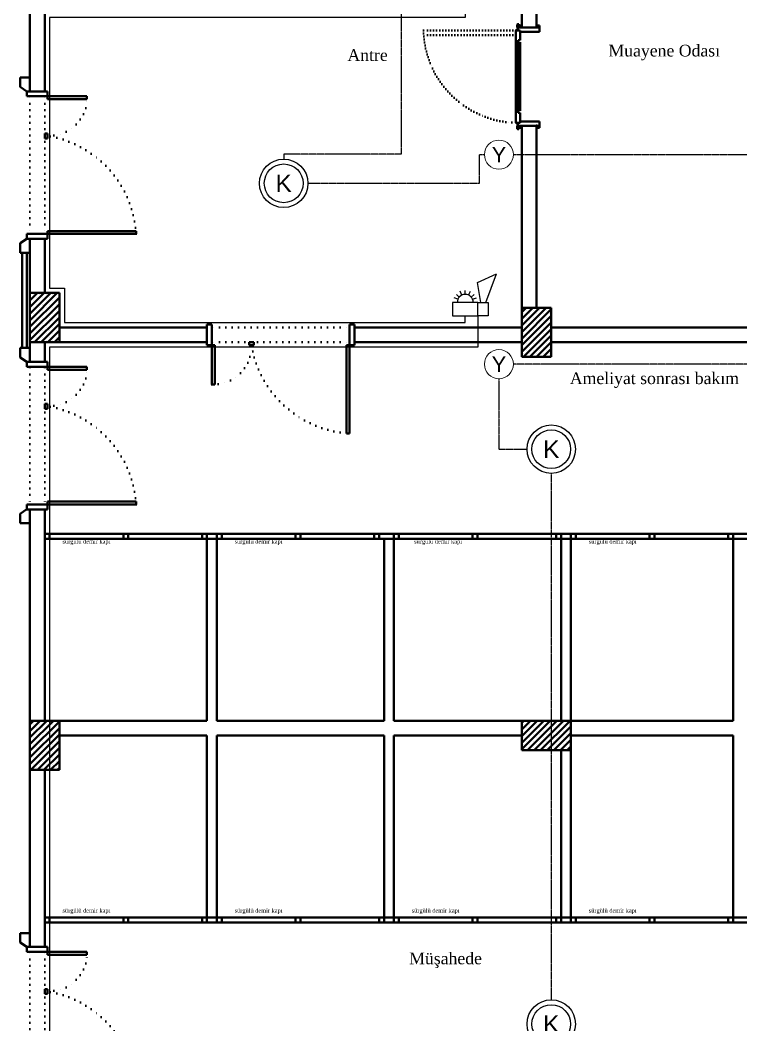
# Model space of a CAD drawing. Header units: millimetres. Extents: x 2046 to 14753, y 2361 to 29276.
# Drawn here: x 3230 to 3963, y 15092 to 16113 of the extents above; entities that cross this region are included whole.
import ezdxf
from ezdxf.enums import TextEntityAlignment as Align

# ---------------------------------------------------------------- set-up
doc = ezdxf.new("R2010")
doc.units = ezdxf.units.MM
for name, pattern in [('ACAD_ISO07W100', [3, 0, -3]), ('CENTER', [1.625, 1.25, -0.125, 0.125, -0.125]), ('DOT', [6.35, 0, -6.35])]:
    doc.linetypes.add(name, pattern=pattern)
for name, color, linetype in [('2A-YANGIN ALARM HATTI', 5, 'Continuous'), ('2A-YANGIN ALGILAMA HATTI', 1, 'CENTER'), ('BLK-YANGIN', 3, 'Continuous'), ('BLK-YANGIN YAZI', 9, 'Continuous')]:
    doc.layers.add(name, color=color, linetype=linetype)
doc.layers.add('A.O. DUVAR', color=7, linetype='Continuous', lineweight=50)
doc.styles.add('2A ELEKTRİK', font='swissl.ttf', dxfattribs={"height": 10})
doc.styles.add('A.O. MALZEME', font='times.ttf', dxfattribs={"height": 10})

# ---------------------------------------------------------------- blocks, each defined once
blk = doc.blocks.new('KD')
at = {"layer": 'BLK-YANGIN'}
for radius in [25, 20]:
    blk.add_circle((0, 0), radius, dxfattribs=at)
at = {"layer": 'BLK-YANGIN YAZI', "style": '2A ELEKTRİK'}
blk.add_text('K', height=18, dxfattribs=at).set_placement((0, 0), align=Align.MIDDLE_CENTER)
blk = doc.blocks.new('YB')
at = {"layer": 'BLK-YANGIN', "lineweight": 0}
blk.add_circle((-0.1, 0.1), 15, dxfattribs=at)
at = {"layer": 'BLK-YANGIN YAZI', "lineweight": 0, "style": '2A ELEKTRİK'}
blk.add_text('Y', height=16, dxfattribs=at).set_placement((-0.1, 0.1), align=Align.MIDDLE_CENTER)
blk = doc.blocks.new('FLK')
at = {"layer": 'BLK-YANGIN'}
for p, q in [((12.5, 33.9), (31.8, 42.6)), ((20.9, 13.6), (31.8, 42.6)), ((15.7, 13.6), (12.5, 33.9)), ((-6.2, 18.9), (-9, 21.8)), ((-3.3, 21), (-5.3, 25)), ((0, 21.7), (0, 25.7)), ((3.3, 21), (5.3, 25)), ((6.2, 18.9), (9, 21.8)), ((-7.5, 16.8), (-11.3, 18.1)), ((7.5, 16.8), (11.3, 18.1))]:
    blk.add_line(p, q, dxfattribs=at)
for points in [[(12.8, 0), (12.8, 13.6), (-12.8, 13.6), (-12.8, 0)], [(23.2, 0), (12.8, 0), (12.8, 13.6), (23.2, 13.6)]]:
    blk.add_lwpolyline(points, close=True, dxfattribs=at)
blk.add_arc((0, 13.6), 8.17, 0, 180, dxfattribs=at)

msp = doc.modelspace()

# ---------------------------------------------------------------- linework, layer by layer
at = {"layer": '2A-YANGIN ALARM HATTI'}
for points in [[(3682.496, 16145.772), (3682.496, 16115.859), (3259.96, 16115.859), (3259.96, 15840.859), (3274.96, 15840.859), (3274.96, 15805.859), (3682.496, 15805.859), (3682.496, 15812.701)], [(3695.342, 15812.701), (3695.342, 15785.858), (3695.342, 15780.858), (3259.96, 15780.858), (3259.96, 15015.858), (3857.745, 15015.858), (3857.745, 15017.033)]]:
    msp.add_lwpolyline(points, dxfattribs=at)
at = {"layer": '2A-YANGIN ALGILAMA HATTI'}
for points in [[(3617.227, 16145.772), (3617.227, 15977.01), (3497.932, 15977.01), (3497.932, 15972.01)], [(3522.557, 15947.385), (3697.005, 15947.385), (3697.005, 15976.538), (3702.005, 15976.538)], [(3731.555, 15976.538), (4005.335, 15976.538), (4005.335, 15947.385), (4010.335, 15947.385)], [(4274.281, 15961.763), (4274.281, 15763.449), (3731.555, 15763.449)], [(3716.78, 15748.674), (3716.78, 15677.018), (3745.335, 15677.018)], [(3769.96, 15652.393), (3769.96, 15117.115)]]:
    msp.add_lwpolyline(points, dxfattribs=at)
at = {"layer": 'A.O. DUVAR'}
for p, q in [((3239.96, 16040.858), (3239.96, 16120.858)), ((3254.96, 16120.858), (3254.96, 16040.858)), ((3739.96, 16105.858), (3739.96, 16120.858)), ((3754.96, 16120.858), (3754.96, 16105.858)), ((3734.033, 16102.911), (3734.899, 16103.411)), ((3734.033, 16008.858), (3734.033, 16102.911)), ((3734.899, 16103.411), (3735.399, 16103.411)), ((3735.399, 16103.411), (3735.399, 16102.786)), ((3738.399, 16102.786), (3735.399, 16102.786)), ((3735.96, 16109.336), (3735.46, 16108.836)), ((3735.46, 16108.836), (3735.46, 16105.836)), ((3735.46, 16105.836), (3735.96, 16105.336)), ((3735.46, 16104.411), (3735.96, 16104.911)), ((3735.46, 16102.858), (3735.46, 16104.411)), ((3738.46, 16102.858), (3735.46, 16102.858)), ((3736.91, 16109.336), (3735.96, 16109.336)), ((3735.96, 16105.336), (3736.91, 16105.336)), ((3735.96, 16104.911), (3736.96, 16104.911)), ((3736.91, 16105.336), (3736.91, 16109.336)), ((3736.96, 16105.858), (3736.96, 16107.858)), ((3736.96, 16107.858), (3739.96, 16107.858)), ((3736.96, 16104.911), (3736.96, 16105.858)), ((3736.96, 16105.858), (3739.96, 16105.858)), ((3738.399, 16102.786), (3738.399, 16099.858)), ((3738.46, 16101.358), (3738.46, 16102.858)), ((3739.96, 16107.858), (3739.96, 16105.858)), ((3739.96, 16105.858), (3754.96, 16105.858)), ((3754.96, 16105.858), (3739.96, 16105.858)), ((3757.96, 16107.858), (3754.96, 16107.858)), ((3754.96, 16107.858), (3754.96, 16105.858)), ((3754.96, 16105.858), (3757.96, 16105.858)), ((3757.96, 16105.858), (3757.96, 16107.858)), ((3757.96, 16105.858), (3757.96, 16101.358)), ((3736.399, 16092.858), (3736.399, 16019.043)), ((3738.395, 16092.858), (3736.399, 16092.858)), ((3738.399, 16099.858), (3738.399, 16092.858)), ((3757.96, 16101.358), (3738.46, 16101.358)), ((3738.399, 16090.858), (3738.399, 16021.043)), ((3236.96, 16040.858), (3257.96, 16040.858)), ((3236.96, 16035.858), (3236.96, 16040.858)), ((3257.96, 16035.858), (3236.96, 16035.858)), ((3254.96, 16040.858), (3239.96, 16040.858)), ((3257.96, 16040.858), (3257.96, 16035.858)), ((3257.96, 16032.858), (3257.96, 16035.858)), ((3257.96, 16035.858), (3297.96, 16035.858)), ((3297.96, 16032.858), (3257.96, 16032.858)), ((3297.96, 16035.858), (3297.96, 16032.858)), ((3738.399, 16019.043), (3736.399, 16019.043)), ((3738.399, 16019.043), (3738.399, 16009.043)), ((3734.899, 16008.358), (3734.033, 16008.858)), ((3735.399, 16008.358), (3734.899, 16008.358)), ((3735.399, 16008.358), (3735.4, 16009.043)), ((3735.4, 16009.043), (3738.399, 16009.043)), ((3738.46, 16008.858), (3735.46, 16008.858)), ((3735.46, 16008.858), (3735.46, 16007.381)), ((3735.46, 16007.381), (3735.96, 16006.881)), ((3735.46, 16005.881), (3735.96, 16006.381)), ((3735.46, 16002.881), (3735.46, 16005.881)), ((3735.96, 16002.381), (3735.46, 16002.881)), ((3735.96, 16006.881), (3736.96, 16006.881)), ((3735.96, 16006.381), (3736.91, 16006.381)), ((3736.91, 16002.381), (3735.96, 16002.381)), ((3736.91, 16006.381), (3736.91, 16002.381)), ((3736.96, 16006.881), (3736.96, 16005.858)), ((3736.96, 16005.858), (3739.96, 16005.858)), ((3736.96, 16005.858), (3736.96, 16003.858)), ((3736.96, 16003.858), (3739.96, 16003.858)), ((3757.96, 16010.358), (3738.46, 16010.358)), ((3738.46, 16010.358), (3738.46, 16008.858)), ((3739.96, 16005.858), (3754.96, 16005.858)), ((3739.96, 16003.858), (3739.96, 16005.858)), ((3739.96, 15820.858), (3739.96, 16005.858)), ((3739.96, 16005.858), (3754.96, 16005.858)), ((3754.96, 16003.858), (3754.96, 16005.858)), ((3754.96, 16005.858), (3757.96, 16005.858)), ((3754.96, 16005.858), (3754.96, 15820.858)), ((3757.96, 16003.858), (3754.96, 16003.858)), ((3757.96, 16005.858), (3757.96, 16010.358)), ((3757.96, 16005.858), (3757.96, 16003.858)), ((3257.96, 15998.121), (3254.96, 15998.121)), ((3254.96, 15998.121), (3254.96, 15993.121)), ((3254.96, 15993.121), (3257.96, 15993.121)), ((3257.96, 15993.121), (3257.96, 15998.121)), ((3347.96, 15898.858), (3257.96, 15898.858)), ((3257.96, 15898.858), (3257.96, 15895.858)), ((3347.96, 15895.858), (3347.96, 15898.858)), ((3257.96, 15895.858), (3236.96, 15895.858)), ((3236.96, 15895.858), (3236.96, 15890.858)), ((3236.96, 15890.858), (3257.96, 15890.858)), ((3239.96, 15890.858), (3254.96, 15890.858)), ((3239.96, 15835.858), (3239.96, 15890.858)), ((3254.96, 15835.858), (3254.96, 15890.858)), ((3254.96, 15890.858), (3254.96, 15835.858)), ((3257.96, 15895.858), (3347.96, 15895.858)), ((3257.96, 15890.858), (3257.96, 15895.858)), ((3231.96, 15876.858), (3231.96, 15779.941)), ((3236.96, 15876.858), (3236.96, 15779.941)), ((3239.96, 15876.858), (3239.96, 15779.941)), ((3239.96, 15876.858), (3239.96, 15779.941)), ((3239.96, 15835.858), (3269.96, 15835.858)), ((3239.96, 15785.858), (3239.96, 15835.858)), ((3254.96, 15835.858), (3239.96, 15835.858)), ((3269.96, 15835.858), (3254.96, 15835.858)), ((3269.96, 15800.858), (3269.96, 15835.858)), ((3269.96, 15835.858), (3269.96, 15785.858)), ((3739.96, 15820.858), (3769.96, 15820.858)), ((3739.96, 15770.858), (3739.96, 15820.858)), ((3754.96, 15820.858), (3739.96, 15820.858)), ((3769.96, 15820.858), (3769.96, 15770.858)), ((3269.96, 15800.858), (3269.96, 15803.858)), ((3419.96, 15800.858), (3269.96, 15800.858)), ((3269.96, 15785.858), (3269.96, 15800.858)), ((3269.96, 15800.858), (3419.96, 15800.858)), ((3419.96, 15803.858), (3419.96, 15782.858)), ((3424.96, 15803.858), (3419.96, 15803.858)), ((3419.96, 15800.858), (3419.96, 15785.858)), ((3424.96, 15782.858), (3424.96, 15803.858)), ((3564.96, 15782.858), (3564.96, 15803.858)), ((3564.96, 15803.858), (3569.96, 15803.858)), ((3569.96, 15803.858), (3569.96, 15782.858)), ((3569.96, 15800.858), (3739.96, 15800.858)), ((3569.96, 15785.858), (3569.96, 15800.858)), ((3739.96, 15800.858), (3739.96, 15785.858)), ((4299.96, 15800.858), (3769.96, 15800.858)), ((3769.96, 15800.858), (3769.96, 15785.858)), ((3269.96, 15785.858), (3239.96, 15785.858)), ((3239.96, 15765.858), (3239.96, 15785.858)), ((3239.96, 15785.858), (3254.96, 15785.858)), ((3254.96, 15765.858), (3254.96, 15785.858)), ((3254.96, 15785.858), (3419.96, 15785.858)), ((3254.96, 15785.858), (3254.96, 15765.858)), ((3419.96, 15785.858), (3269.96, 15785.858)), ((3462.698, 15782.858), (3462.698, 15785.858)), ((3462.698, 15785.858), (3467.698, 15785.858)), ((3467.698, 15785.858), (3467.698, 15782.858)), ((3739.96, 15785.858), (3569.96, 15785.858)), ((3769.96, 15785.858), (4299.96, 15785.858)), ((3419.96, 15782.858), (3424.96, 15782.858)), ((3427.96, 15782.858), (3424.96, 15782.858)), ((3424.96, 15782.858), (3424.96, 15742.858)), ((3427.96, 15742.858), (3427.96, 15782.858)), ((3467.698, 15782.858), (3462.698, 15782.858)), ((3561.96, 15692.858), (3561.96, 15782.858)), ((3561.96, 15782.858), (3564.96, 15782.858)), ((3564.96, 15782.858), (3564.96, 15692.858)), ((3569.96, 15782.858), (3564.96, 15782.858)), ((3236.96, 15765.858), (3257.96, 15765.858)), ((3236.96, 15760.858), (3236.96, 15765.858)), ((3254.96, 15765.858), (3239.96, 15765.858)), ((3257.96, 15765.858), (3257.96, 15760.858)), ((3769.96, 15770.858), (3739.96, 15770.858)), ((3257.96, 15760.858), (3236.96, 15760.858)), ((3257.96, 15757.858), (3257.96, 15760.858)), ((3257.96, 15760.858), (3297.96, 15760.858)), ((3297.96, 15757.858), (3257.96, 15757.858)), ((3297.96, 15760.858), (3297.96, 15757.858)), ((3424.96, 15742.858), (3427.96, 15742.858)), ((3257.96, 15723.121), (3254.96, 15723.121)), ((3254.96, 15723.121), (3254.96, 15718.121)), ((3254.96, 15718.121), (3257.96, 15718.121)), ((3257.96, 15718.121), (3257.96, 15723.121)), ((3564.96, 15692.858), (3561.96, 15692.858)), ((3347.96, 15623.858), (3257.96, 15623.858)), ((3257.96, 15623.858), (3257.96, 15620.858)), ((3347.96, 15620.858), (3347.96, 15623.858)), ((3257.96, 15620.858), (3236.96, 15620.858)), ((3236.96, 15620.858), (3236.96, 15615.858)), ((3236.96, 15615.858), (3257.96, 15615.858)), ((3239.96, 15400.858), (3239.96, 15615.858)), ((3239.96, 15615.858), (3254.96, 15615.858)), ((3254.96, 15615.858), (3254.96, 15400.858)), ((3257.96, 15620.858), (3347.96, 15620.858)), ((3257.96, 15615.858), (3257.96, 15620.858)), ((3239.96, 15601.858), (3239.96, 15184.941)), ((3239.96, 15601.858), (3239.96, 15184.941)), ((4304.96, 15590.858), (3254.96, 15590.858)), ((4329.96, 15590.858), (3254.96, 15590.858)), ((3254.96, 15590.858), (3259.96, 15590.858)), ((3254.96, 15585.858), (3254.96, 15590.858)), ((4331.96, 15585.858), (3254.96, 15585.858)), ((3259.96, 15585.858), (3254.96, 15585.858)), ((3259.96, 15590.858), (3259.96, 15585.858)), ((3334.96, 15590.858), (3339.96, 15590.858)), ((3334.96, 15585.858), (3334.96, 15590.858)), ((3339.96, 15585.858), (3334.96, 15585.858)), ((3339.96, 15590.858), (3339.96, 15585.858)), ((3414.96, 15590.858), (3419.96, 15590.858)), ((3414.96, 15585.858), (3414.96, 15590.858)), ((3419.96, 15585.858), (3414.96, 15585.858)), ((3419.96, 15590.858), (3419.96, 15585.858)), ((3419.96, 15400.858), (3419.96, 15585.858)), ((3419.96, 15585.858), (3429.96, 15585.858)), ((3429.96, 15590.858), (3434.96, 15590.858)), ((3429.96, 15585.858), (3429.96, 15590.858)), ((3434.96, 15585.858), (3429.96, 15585.858)), ((3429.96, 15585.858), (3429.96, 15400.858)), ((3434.96, 15590.858), (3434.96, 15585.858)), ((3509.96, 15590.858), (3514.96, 15590.858)), ((3509.96, 15585.858), (3509.96, 15590.858)), ((3514.96, 15585.858), (3509.96, 15585.858)), ((3514.96, 15590.858), (3514.96, 15585.858)), ((3589.96, 15590.858), (3594.96, 15590.858)), ((3589.96, 15585.858), (3589.96, 15590.858)), ((3594.96, 15585.858), (3589.96, 15585.858)), ((3594.96, 15590.858), (3594.96, 15585.858)), ((3599.96, 15400.858), (3599.96, 15585.858)), ((3599.96, 15585.858), (3609.96, 15585.858)), ((3609.96, 15590.858), (3614.96, 15590.858)), ((3609.96, 15585.858), (3609.96, 15590.858)), ((3614.96, 15585.858), (3609.96, 15585.858)), ((3609.96, 15585.858), (3609.96, 15400.858)), ((3614.96, 15590.858), (3614.96, 15585.858)), ((3689.96, 15590.858), (3694.96, 15590.858)), ((3689.96, 15585.858), (3689.96, 15590.858)), ((3694.96, 15585.858), (3689.96, 15585.858)), ((3694.96, 15590.858), (3694.96, 15585.858)), ((3774.96, 15590.858), (3779.96, 15590.858)), ((3774.96, 15585.858), (3774.96, 15590.858)), ((3779.96, 15585.858), (3774.96, 15585.858)), ((3779.96, 15590.858), (3779.96, 15585.858)), ((3779.96, 15400.858), (3779.96, 15585.858)), ((3779.96, 15585.858), (3789.96, 15585.858)), ((3789.96, 15590.858), (3794.96, 15590.858)), ((3789.96, 15585.858), (3789.96, 15590.858)), ((3794.96, 15585.858), (3789.96, 15585.858)), ((3789.96, 15585.858), (3789.96, 15400.858)), ((3794.96, 15590.858), (3794.96, 15585.858)), ((3869.96, 15590.858), (3874.96, 15590.858)), ((3869.96, 15585.858), (3869.96, 15590.858)), ((3874.96, 15585.858), (3869.96, 15585.858)), ((3874.96, 15590.858), (3874.96, 15585.858)), ((3949.96, 15590.858), (3954.96, 15590.858)), ((3949.96, 15585.858), (3949.96, 15590.858)), ((3954.96, 15585.858), (3949.96, 15585.858)), ((3954.96, 15590.858), (3954.96, 15585.858)), ((3954.96, 15400.858), (3954.96, 15585.858)), ((3954.96, 15585.858), (3964.96, 15585.858)), ((3239.96, 15400.858), (3269.96, 15400.858)), ((3239.96, 15350.858), (3239.96, 15400.858)), ((3254.96, 15400.858), (3239.96, 15400.858)), ((3269.96, 15400.858), (3269.96, 15350.858)), ((3269.96, 15385.858), (3269.96, 15400.858)), ((3269.96, 15400.858), (3419.96, 15400.858)), ((3429.96, 15400.858), (3599.96, 15400.858)), ((3609.96, 15400.858), (3739.96, 15400.858)), ((3739.96, 15370.858), (3739.96, 15400.858)), ((3739.96, 15400.858), (3789.96, 15400.858)), ((3739.96, 15400.858), (3739.96, 15385.858)), ((3789.96, 15400.858), (3779.96, 15400.858)), ((3789.96, 15400.858), (3789.96, 15370.858)), ((3789.96, 15385.858), (3789.96, 15400.858)), ((3789.96, 15400.858), (3954.96, 15400.858)), ((3419.96, 15385.858), (3269.96, 15385.858)), ((3419.96, 15200.858), (3419.96, 15385.858)), ((3599.96, 15385.858), (3429.96, 15385.858)), ((3429.96, 15385.858), (3429.96, 15200.858)), ((3599.96, 15200.858), (3599.96, 15385.858)), ((3739.96, 15385.858), (3609.96, 15385.858)), ((3609.96, 15385.858), (3609.96, 15200.858)), ((3954.96, 15385.858), (3789.96, 15385.858)), ((3954.96, 15200.858), (3954.96, 15385.858)), ((3789.96, 15370.858), (3739.96, 15370.858)), ((3789.96, 15370.858), (3779.96, 15370.858)), ((3779.96, 15370.858), (3779.96, 15200.858)), ((3789.96, 15200.858), (3789.96, 15370.858)), ((3269.96, 15350.858), (3239.96, 15350.858)), ((3239.96, 15170.858), (3239.96, 15350.858)), ((3239.96, 15350.858), (3254.96, 15350.858)), ((3254.96, 15350.858), (3254.96, 15170.858)), ((4304.96, 15200.858), (3254.96, 15200.858)), ((3254.96, 15200.858), (3259.96, 15200.858)), ((3254.96, 15195.858), (3254.96, 15200.858)), ((4304.96, 15195.858), (3254.96, 15195.858)), ((4304.96, 15195.858), (3254.96, 15195.858)), ((3259.96, 15195.858), (3254.96, 15195.858)), ((3259.96, 15200.858), (3259.96, 15195.858)), ((3334.96, 15200.858), (3339.96, 15200.858)), ((3334.96, 15195.858), (3334.96, 15200.858)), ((3339.96, 15195.858), (3334.96, 15195.858)), ((3339.96, 15200.858), (3339.96, 15195.858)), ((3414.96, 15200.858), (3419.96, 15200.858)), ((3414.96, 15195.858), (3414.96, 15200.858)), ((3419.96, 15195.858), (3414.96, 15195.858)), ((3419.96, 15200.858), (3419.96, 15195.858)), ((3429.96, 15200.858), (3419.96, 15200.858)), ((3429.96, 15200.858), (3434.96, 15200.858)), ((3429.96, 15195.858), (3429.96, 15200.858)), ((3434.96, 15195.858), (3429.96, 15195.858)), ((3434.96, 15200.858), (3434.96, 15195.858)), ((3509.96, 15200.858), (3514.96, 15200.858)), ((3509.96, 15195.858), (3509.96, 15200.858)), ((3514.96, 15195.858), (3509.96, 15195.858)), ((3514.96, 15200.858), (3514.96, 15195.858)), ((3594.96, 15200.858), (3599.96, 15200.858)), ((3594.96, 15195.858), (3594.96, 15200.858)), ((3599.96, 15195.858), (3594.96, 15195.858)), ((3599.96, 15200.858), (3599.96, 15195.858)), ((3609.96, 15200.858), (3599.96, 15200.858)), ((3609.96, 15200.858), (3614.96, 15200.858)), ((3609.96, 15195.858), (3609.96, 15200.858)), ((3614.96, 15195.858), (3609.96, 15195.858)), ((3614.96, 15200.858), (3614.96, 15195.858)), ((3689.96, 15200.858), (3694.96, 15200.858)), ((3689.96, 15195.858), (3689.96, 15200.858)), ((3694.96, 15195.858), (3689.96, 15195.858)), ((3694.96, 15200.858), (3694.96, 15195.858)), ((3774.96, 15200.858), (3779.96, 15200.858)), ((3774.96, 15195.858), (3774.96, 15200.858)), ((3779.96, 15195.858), (3774.96, 15195.858)), ((3779.96, 15200.858), (3779.96, 15195.858)), ((3779.96, 15200.858), (3789.96, 15200.858)), ((3789.96, 15200.858), (3794.96, 15200.858)), ((3789.96, 15195.858), (3789.96, 15200.858)), ((3794.96, 15195.858), (3789.96, 15195.858)), ((3794.96, 15200.858), (3794.96, 15195.858)), ((3869.96, 15200.858), (3874.96, 15200.858)), ((3869.96, 15195.858), (3869.96, 15200.858)), ((3874.96, 15195.858), (3869.96, 15195.858)), ((3874.96, 15200.858), (3874.96, 15195.858)), ((3949.96, 15200.858), (3954.96, 15200.858)), ((3949.96, 15195.858), (3949.96, 15200.858)), ((3954.96, 15195.858), (3949.96, 15195.858)), ((3954.96, 15200.858), (3954.96, 15195.858)), ((3964.96, 15200.858), (3954.96, 15200.858)), ((3236.96, 15170.858), (3257.96, 15170.858)), ((3236.96, 15165.858), (3236.96, 15170.858)), ((3257.96, 15165.858), (3236.96, 15165.858)), ((3254.96, 15170.858), (3239.96, 15170.858)), ((3257.96, 15170.858), (3257.96, 15165.858)), ((3257.96, 15162.858), (3257.96, 15165.858)), ((3257.96, 15165.858), (3297.96, 15165.858)), ((3297.96, 15162.858), (3257.96, 15162.858)), ((3297.96, 15165.858), (3297.96, 15162.858)), ((3257.96, 15128.121), (3254.96, 15128.121)), ((3254.96, 15128.121), (3254.96, 15123.121)), ((3254.96, 15123.121), (3257.96, 15123.121)), ((3257.96, 15123.121), (3257.96, 15128.121))]:
    msp.add_line(p, q, dxfattribs=at)
at = {"layer": 'A.O. DUVAR', "linetype": 'ACAD_ISO07W100'}
for p, q in [((3734.033, 16102.911), (3640.033, 16102.911)), ((3734.033, 16097.911), (3640.033, 16097.911))]:
    msp.add_line(p, q, dxfattribs=at)
at = {"layer": 'A.O. DUVAR', "ltscale": 100}
for p, q in [((3229.96, 16045.38), (3229.96, 16054.941)), ((3229.96, 16054.941), (3239.96, 16054.941)), ((3229.96, 16045.38), (3229.96, 16054.941)), ((3229.96, 16054.941), (3239.96, 16054.941)), ((3239.96, 16054.941), (3239.96, 16044.941)), ((3239.96, 16054.941), (3239.96, 16044.941)), ((3236.96, 16040.858), (3229.96, 16045.38)), ((3236.96, 16040.858), (3229.96, 16045.38)), ((3239.96, 16044.941), (3239.96, 16044.941)), ((3239.96, 16044.941), (3239.96, 16040.941)), ((3239.96, 16044.941), (3239.96, 16044.941)), ((3239.96, 16044.941), (3239.96, 16040.941)), ((3239.96, 16040.941), (3236.96, 16040.858)), ((3239.96, 16040.941), (3236.96, 16040.858)), ((3236.96, 15890.941), (3229.96, 15886.419)), ((3236.96, 15890.941), (3229.96, 15886.419)), ((3239.96, 15890.858), (3236.96, 15890.941)), ((3239.96, 15890.858), (3236.96, 15890.941)), ((3239.96, 15886.858), (3239.96, 15890.858)), ((3239.96, 15886.858), (3239.96, 15890.858)), ((3229.96, 15886.419), (3229.96, 15876.858)), ((3229.96, 15886.419), (3229.96, 15876.858)), ((3239.96, 15876.858), (3239.96, 15886.858)), ((3239.96, 15886.858), (3239.96, 15886.858)), ((3239.96, 15876.858), (3239.96, 15886.858)), ((3239.96, 15886.858), (3239.96, 15886.858)), ((3229.96, 15876.858), (3239.96, 15876.858)), ((3229.96, 15876.858), (3239.96, 15876.858)), ((3229.96, 15770.38), (3229.96, 15779.941)), ((3229.96, 15779.941), (3239.96, 15779.941)), ((3229.96, 15770.38), (3229.96, 15779.941)), ((3229.96, 15779.941), (3239.96, 15779.941)), ((3239.96, 15779.941), (3239.96, 15769.941)), ((3239.96, 15779.941), (3239.96, 15769.941)), ((3236.96, 15765.858), (3229.96, 15770.38)), ((3236.96, 15765.858), (3229.96, 15770.38)), ((3239.96, 15765.941), (3236.96, 15765.858)), ((3239.96, 15765.941), (3236.96, 15765.858)), ((3239.96, 15769.941), (3239.96, 15769.941)), ((3239.96, 15769.941), (3239.96, 15765.941)), ((3239.96, 15769.941), (3239.96, 15769.941)), ((3239.96, 15769.941), (3239.96, 15765.941)), ((3236.96, 15615.941), (3229.96, 15611.419)), ((3236.96, 15615.941), (3229.96, 15611.419)), ((3239.96, 15615.858), (3236.96, 15615.941)), ((3239.96, 15615.858), (3236.96, 15615.941)), ((3239.96, 15611.858), (3239.96, 15615.858)), ((3239.96, 15611.858), (3239.96, 15615.858)), ((3229.96, 15611.419), (3229.96, 15601.858)), ((3229.96, 15611.419), (3229.96, 15601.858)), ((3239.96, 15601.858), (3239.96, 15611.858)), ((3239.96, 15611.858), (3239.96, 15611.858)), ((3239.96, 15601.858), (3239.96, 15611.858)), ((3239.96, 15611.858), (3239.96, 15611.858)), ((3229.96, 15601.858), (3239.96, 15601.858)), ((3229.96, 15601.858), (3239.96, 15601.858)), ((3229.96, 15175.38), (3229.96, 15184.941)), ((3229.96, 15184.941), (3239.96, 15184.941)), ((3229.96, 15175.38), (3229.96, 15184.941)), ((3229.96, 15184.941), (3239.96, 15184.941)), ((3239.96, 15184.941), (3239.96, 15174.941)), ((3239.96, 15184.941), (3239.96, 15174.941)), ((3236.96, 15170.858), (3229.96, 15175.38)), ((3236.96, 15170.858), (3229.96, 15175.38)), ((3239.96, 15174.941), (3239.96, 15174.941)), ((3239.96, 15174.941), (3239.96, 15170.941)), ((3239.96, 15174.941), (3239.96, 15174.941)), ((3239.96, 15174.941), (3239.96, 15170.941)), ((3239.96, 15170.941), (3236.96, 15170.858)), ((3239.96, 15170.941), (3236.96, 15170.858))]:
    msp.add_line(p, q, dxfattribs=at)
at = {"layer": 'A.O. DUVAR', "linetype": 'DOT'}
for p, q in [((3239.96, 15995.858), (3239.96, 16035.858)), ((3254.96, 15995.858), (3254.96, 16035.858)), ((3239.96, 15995.858), (3239.96, 15895.858)), ((3254.96, 15995.858), (3254.96, 15895.858)), ((3464.96, 15800.858), (3424.96, 15800.858)), ((3464.96, 15800.858), (3564.96, 15800.858)), ((3464.96, 15785.858), (3424.96, 15785.858)), ((3464.96, 15785.858), (3564.96, 15785.858)), ((3239.96, 15720.858), (3239.96, 15760.858)), ((3254.96, 15720.858), (3254.96, 15760.858)), ((3239.96, 15720.858), (3239.96, 15620.858)), ((3254.96, 15720.858), (3254.96, 15620.858)), ((3239.96, 15125.858), (3239.96, 15165.858)), ((3254.96, 15125.858), (3254.96, 15165.858)), ((3239.96, 15125.858), (3239.96, 15025.858)), ((3254.96, 15125.858), (3254.96, 15025.858))]:
    msp.add_line(p, q, dxfattribs=at)
at = {"layer": 'A.O. DUVAR', "linetype": 'Continuous', "ltscale": 10}
for p, q in [((3239.96, 15834.969), (3240.85, 15835.858)), ((3239.96, 15828.233), (3247.585, 15835.858)), ((3239.96, 15821.498), (3254.321, 15835.858)), ((3239.96, 15814.763), (3261.056, 15835.858)), ((3239.96, 15808.028), (3267.791, 15835.858)), ((3239.96, 15801.293), (3269.96, 15831.293)), ((3243.124, 15834.765), (3243.124, 15834.765)), ((3243.124, 15828.029), (3243.124, 15828.029)), ((3246.492, 15831.397), (3246.492, 15831.397)), ((3249.859, 15834.765), (3249.859, 15834.765)), ((3249.859, 15828.029), (3249.859, 15828.029)), ((3253.227, 15831.397), (3253.227, 15831.397)), ((3256.595, 15834.765), (3256.595, 15834.765)), ((3256.595, 15828.029), (3256.595, 15828.029)), ((3259.962, 15831.397), (3259.962, 15831.397)), ((3263.33, 15834.765), (3263.33, 15834.765)), ((3263.33, 15828.029), (3263.33, 15828.029)), ((3266.697, 15831.397), (3266.697, 15831.397)), ((3239.96, 15794.557), (3269.96, 15824.557)), ((3239.96, 15787.822), (3269.96, 15817.822)), ((3243.124, 15821.294), (3243.124, 15821.294)), ((3246.492, 15824.662), (3246.492, 15824.662)), ((3246.492, 15817.927), (3246.492, 15817.927)), ((3249.859, 15821.294), (3249.859, 15821.294)), ((3253.227, 15824.662), (3253.227, 15824.662)), ((3253.227, 15817.927), (3253.227, 15817.927)), ((3256.595, 15821.294), (3256.595, 15821.294)), ((3259.962, 15824.662), (3259.962, 15824.662)), ((3259.962, 15817.927), (3259.962, 15817.927)), ((3263.33, 15821.294), (3263.33, 15821.294)), ((3266.697, 15824.662), (3266.697, 15824.662)), ((3266.697, 15817.927), (3266.697, 15817.927)), ((3739.96, 15816.359), (3744.46, 15820.858)), ((3739.96, 15809.624), (3751.195, 15820.858)), ((3739.96, 15802.888), (3757.93, 15820.858)), ((3739.96, 15796.153), (3764.666, 15820.858)), ((3739.96, 15789.418), (3769.96, 15819.418)), ((3744.896, 15817.927), (3744.896, 15817.927)), ((3751.631, 15817.927), (3751.631, 15817.927)), ((3758.366, 15817.927), (3758.366, 15817.927)), ((3765.102, 15817.927), (3765.102, 15817.927)), ((3243.124, 15814.559), (3243.124, 15814.559)), ((3243.124, 15807.824), (3243.124, 15807.824)), ((3244.732, 15785.858), (3269.96, 15811.087)), ((3246.492, 15811.192), (3246.492, 15811.192)), ((3249.859, 15814.559), (3249.859, 15814.559)), ((3249.859, 15807.824), (3249.859, 15807.824)), ((3253.227, 15811.192), (3253.227, 15811.192)), ((3256.595, 15814.559), (3256.595, 15814.559)), ((3256.595, 15807.824), (3256.595, 15807.824)), ((3259.962, 15811.192), (3259.962, 15811.192)), ((3263.33, 15814.559), (3263.33, 15814.559)), ((3263.33, 15807.824), (3263.33, 15807.824)), ((3266.697, 15811.192), (3266.697, 15811.192)), ((3739.96, 15782.683), (3769.96, 15812.683)), ((3741.528, 15814.559), (3741.528, 15814.559)), ((3741.528, 15807.824), (3741.528, 15807.824)), ((3744.896, 15811.192), (3744.896, 15811.192)), ((3748.264, 15814.559), (3748.264, 15814.559)), ((3748.264, 15807.824), (3748.264, 15807.824)), ((3751.631, 15811.192), (3751.631, 15811.192)), ((3754.999, 15814.559), (3754.999, 15814.559)), ((3754.999, 15807.824), (3754.999, 15807.824)), ((3758.366, 15811.192), (3758.366, 15811.192)), ((3761.734, 15814.559), (3761.734, 15814.559)), ((3761.734, 15807.824), (3761.734, 15807.824)), ((3765.102, 15811.192), (3765.102, 15811.192)), ((3768.469, 15814.559), (3768.469, 15814.559)), ((3768.469, 15807.824), (3768.469, 15807.824)), ((3243.124, 15801.089), (3243.124, 15801.089)), ((3246.492, 15804.456), (3246.492, 15804.456)), ((3246.492, 15797.721), (3246.492, 15797.721)), ((3249.859, 15801.089), (3249.859, 15801.089)), ((3251.467, 15785.858), (3269.96, 15804.352)), ((3253.227, 15804.456), (3253.227, 15804.456)), ((3253.227, 15797.721), (3253.227, 15797.721)), ((3256.595, 15801.089), (3256.595, 15801.089)), ((3258.202, 15785.858), (3269.96, 15797.617)), ((3259.962, 15804.456), (3259.962, 15804.456)), ((3259.962, 15797.721), (3259.962, 15797.721)), ((3263.33, 15801.089), (3263.33, 15801.089)), ((3266.697, 15804.456), (3266.697, 15804.456)), ((3266.697, 15797.721), (3266.697, 15797.721)), ((3739.96, 15775.948), (3769.96, 15805.948)), ((3741.528, 15801.089), (3741.528, 15801.089)), ((3741.606, 15770.858), (3769.96, 15799.212)), ((3744.896, 15804.456), (3744.896, 15804.456)), ((3744.896, 15797.721), (3744.896, 15797.721)), ((3748.264, 15801.089), (3748.264, 15801.089)), ((3751.631, 15804.456), (3751.631, 15804.456)), ((3751.631, 15797.721), (3751.631, 15797.721)), ((3754.999, 15801.089), (3754.999, 15801.089)), ((3758.366, 15804.456), (3758.366, 15804.456)), ((3758.366, 15797.721), (3758.366, 15797.721)), ((3761.734, 15801.089), (3761.734, 15801.089)), ((3765.102, 15804.456), (3765.102, 15804.456)), ((3765.102, 15797.721), (3765.102, 15797.721)), ((3768.469, 15801.089), (3768.469, 15801.089)), ((3243.124, 15794.354), (3243.124, 15794.354)), ((3243.124, 15787.618), (3243.124, 15787.618)), ((3246.492, 15790.986), (3246.492, 15790.986)), ((3249.859, 15794.354), (3249.859, 15794.354)), ((3249.859, 15787.618), (3249.859, 15787.618)), ((3253.227, 15790.986), (3253.227, 15790.986)), ((3256.595, 15794.354), (3256.595, 15794.354)), ((3256.595, 15787.618), (3256.595, 15787.618)), ((3259.962, 15790.986), (3259.962, 15790.986)), ((3263.33, 15794.354), (3263.33, 15794.354)), ((3263.33, 15787.618), (3263.33, 15787.618)), ((3264.937, 15785.858), (3269.96, 15790.881)), ((3266.697, 15790.986), (3266.697, 15790.986)), ((3741.528, 15794.354), (3741.528, 15794.354)), ((3741.528, 15787.618), (3741.528, 15787.618)), ((3744.896, 15790.986), (3744.896, 15790.986)), ((3748.264, 15794.354), (3748.264, 15794.354)), ((3748.264, 15787.618), (3748.264, 15787.618)), ((3748.342, 15770.858), (3769.96, 15792.477)), ((3751.631, 15790.986), (3751.631, 15790.986)), ((3754.999, 15794.354), (3754.999, 15794.354)), ((3754.999, 15787.618), (3754.999, 15787.618)), ((3758.366, 15790.986), (3758.366, 15790.986)), ((3761.734, 15794.354), (3761.734, 15794.354)), ((3761.734, 15787.618), (3761.734, 15787.618)), ((3765.102, 15790.986), (3765.102, 15790.986)), ((3768.469, 15794.354), (3768.469, 15794.354)), ((3768.469, 15787.618), (3768.469, 15787.618)), ((3741.528, 15780.883), (3741.528, 15780.883)), ((3744.896, 15784.251), (3744.896, 15784.251)), ((3744.896, 15777.516), (3744.896, 15777.516)), ((3748.264, 15780.883), (3748.264, 15780.883)), ((3751.631, 15784.251), (3751.631, 15784.251)), ((3751.631, 15777.516), (3751.631, 15777.516)), ((3754.999, 15780.883), (3754.999, 15780.883)), ((3755.077, 15770.858), (3769.96, 15785.742)), ((3758.366, 15784.251), (3758.366, 15784.251)), ((3758.366, 15777.516), (3758.366, 15777.516)), ((3761.734, 15780.883), (3761.734, 15780.883)), ((3761.812, 15770.858), (3769.96, 15779.007)), ((3765.102, 15784.251), (3765.102, 15784.251)), ((3765.102, 15777.516), (3765.102, 15777.516)), ((3768.469, 15780.883), (3768.469, 15780.883)), ((3741.528, 15774.148), (3741.528, 15774.148)), ((3748.264, 15774.148), (3748.264, 15774.148)), ((3754.999, 15774.148), (3754.999, 15774.148)), ((3761.734, 15774.148), (3761.734, 15774.148)), ((3768.469, 15774.148), (3768.469, 15774.148)), ((3768.547, 15770.858), (3769.96, 15772.272)), ((3239.96, 15397.181), (3243.638, 15400.858)), ((3239.96, 15390.446), (3250.373, 15400.858)), ((3239.96, 15383.711), (3257.108, 15400.858)), ((3239.96, 15376.975), (3263.843, 15400.858)), ((3239.96, 15370.24), (3269.96, 15400.24)), ((3246.492, 15400.345), (3246.492, 15400.345)), ((3253.227, 15400.345), (3253.227, 15400.345)), ((3259.962, 15400.345), (3259.962, 15400.345)), ((3266.697, 15400.345), (3266.697, 15400.345)), ((3739.96, 15398.777), (3742.042, 15400.858)), ((3739.96, 15392.042), (3748.777, 15400.858)), ((3739.96, 15385.306), (3755.512, 15400.858)), ((3739.96, 15378.571), (3762.248, 15400.858)), ((3739.96, 15371.836), (3768.983, 15400.858)), ((3744.896, 15400.345), (3744.896, 15400.345)), ((3745.718, 15370.858), (3775.718, 15400.858)), ((3751.631, 15400.345), (3751.631, 15400.345)), ((3752.453, 15370.858), (3782.453, 15400.858)), ((3758.366, 15400.345), (3758.366, 15400.345)), ((3759.188, 15370.858), (3789.188, 15400.858)), ((3765.102, 15400.345), (3765.102, 15400.345)), ((3771.837, 15400.345), (3771.837, 15400.345)), ((3778.572, 15400.345), (3778.572, 15400.345)), ((3785.307, 15400.345), (3785.307, 15400.345)), ((3239.96, 15363.505), (3269.96, 15393.505)), ((3243.124, 15396.977), (3243.124, 15396.977)), ((3243.124, 15390.242), (3243.124, 15390.242)), ((3246.492, 15393.61), (3246.492, 15393.61)), ((3249.859, 15396.977), (3249.859, 15396.977)), ((3249.859, 15390.242), (3249.859, 15390.242)), ((3253.227, 15393.61), (3253.227, 15393.61)), ((3256.595, 15396.977), (3256.595, 15396.977)), ((3256.595, 15390.242), (3256.595, 15390.242)), ((3259.962, 15393.61), (3259.962, 15393.61)), ((3263.33, 15396.977), (3263.33, 15396.977)), ((3263.33, 15390.242), (3263.33, 15390.242)), ((3266.697, 15393.61), (3266.697, 15393.61)), ((3741.528, 15396.977), (3741.528, 15396.977)), ((3741.528, 15390.242), (3741.528, 15390.242)), ((3744.896, 15393.61), (3744.896, 15393.61)), ((3748.264, 15396.977), (3748.264, 15396.977)), ((3748.264, 15390.242), (3748.264, 15390.242)), ((3751.631, 15393.61), (3751.631, 15393.61)), ((3754.999, 15396.977), (3754.999, 15396.977)), ((3754.999, 15390.242), (3754.999, 15390.242)), ((3758.366, 15393.61), (3758.366, 15393.61)), ((3761.734, 15396.977), (3761.734, 15396.977)), ((3761.734, 15390.242), (3761.734, 15390.242)), ((3765.102, 15393.61), (3765.102, 15393.61)), ((3765.923, 15370.858), (3789.96, 15394.895)), ((3768.469, 15396.977), (3768.469, 15396.977)), ((3768.469, 15390.242), (3768.469, 15390.242)), ((3771.837, 15393.61), (3771.837, 15393.61)), ((3772.659, 15370.858), (3789.96, 15388.16)), ((3775.204, 15396.977), (3775.204, 15396.977)), ((3775.204, 15390.242), (3775.204, 15390.242)), ((3778.572, 15393.61), (3778.572, 15393.61)), ((3781.94, 15396.977), (3781.94, 15396.977)), ((3781.94, 15390.242), (3781.94, 15390.242)), ((3785.307, 15393.61), (3785.307, 15393.61)), ((3788.675, 15396.977), (3788.675, 15396.977)), ((3788.675, 15390.242), (3788.675, 15390.242)), ((3239.96, 15356.77), (3269.96, 15386.77)), ((3240.784, 15350.858), (3269.96, 15380.035)), ((3243.124, 15383.507), (3243.124, 15383.507)), ((3246.492, 15386.874), (3246.492, 15386.874)), ((3246.492, 15380.139), (3246.492, 15380.139)), ((3249.859, 15383.507), (3249.859, 15383.507)), ((3253.227, 15386.874), (3253.227, 15386.874)), ((3253.227, 15380.139), (3253.227, 15380.139)), ((3256.595, 15383.507), (3256.595, 15383.507)), ((3259.962, 15386.874), (3259.962, 15386.874)), ((3259.962, 15380.139), (3259.962, 15380.139)), ((3263.33, 15383.507), (3263.33, 15383.507)), ((3266.697, 15386.874), (3266.697, 15386.874)), ((3266.697, 15380.139), (3266.697, 15380.139)), ((3741.528, 15383.507), (3741.528, 15383.507)), ((3744.896, 15386.874), (3744.896, 15386.874)), ((3744.896, 15380.139), (3744.896, 15380.139)), ((3748.264, 15383.507), (3748.264, 15383.507)), ((3751.631, 15386.874), (3751.631, 15386.874)), ((3751.631, 15380.139), (3751.631, 15380.139)), ((3754.999, 15383.507), (3754.999, 15383.507)), ((3758.366, 15386.874), (3758.366, 15386.874)), ((3758.366, 15380.139), (3758.366, 15380.139)), ((3761.734, 15383.507), (3761.734, 15383.507)), ((3765.102, 15386.874), (3765.102, 15386.874)), ((3765.102, 15380.139), (3765.102, 15380.139)), ((3768.469, 15383.507), (3768.469, 15383.507)), ((3771.837, 15386.874), (3771.837, 15386.874)), ((3771.837, 15380.139), (3771.837, 15380.139)), ((3775.204, 15383.507), (3775.204, 15383.507)), ((3778.572, 15386.874), (3778.572, 15386.874)), ((3778.572, 15380.139), (3778.572, 15380.139)), ((3779.394, 15370.858), (3789.96, 15381.425)), ((3781.94, 15383.507), (3781.94, 15383.507)), ((3785.307, 15386.874), (3785.307, 15386.874)), ((3785.307, 15380.139), (3785.307, 15380.139)), ((3788.675, 15383.507), (3788.675, 15383.507)), ((3243.124, 15376.772), (3243.124, 15376.772)), ((3243.124, 15370.036), (3243.124, 15370.036)), ((3246.492, 15373.404), (3246.492, 15373.404)), ((3247.519, 15350.858), (3269.96, 15373.3)), ((3249.859, 15376.772), (3249.859, 15376.772)), ((3249.859, 15370.036), (3249.859, 15370.036)), ((3253.227, 15373.404), (3253.227, 15373.404)), ((3256.595, 15376.772), (3256.595, 15376.772)), ((3256.595, 15370.036), (3256.595, 15370.036)), ((3259.962, 15373.404), (3259.962, 15373.404)), ((3263.33, 15376.772), (3263.33, 15376.772)), ((3263.33, 15370.036), (3263.33, 15370.036)), ((3266.697, 15373.404), (3266.697, 15373.404)), ((3741.528, 15376.772), (3741.528, 15376.772)), ((3744.896, 15373.404), (3744.896, 15373.404)), ((3748.264, 15376.772), (3748.264, 15376.772)), ((3751.631, 15373.404), (3751.631, 15373.404)), ((3754.999, 15376.772), (3754.999, 15376.772)), ((3758.366, 15373.404), (3758.366, 15373.404)), ((3761.734, 15376.772), (3761.734, 15376.772)), ((3765.102, 15373.404), (3765.102, 15373.404)), ((3768.469, 15376.772), (3768.469, 15376.772)), ((3771.837, 15373.404), (3771.837, 15373.404)), ((3775.204, 15376.772), (3775.204, 15376.772)), ((3778.572, 15373.404), (3778.572, 15373.404)), ((3781.94, 15376.772), (3781.94, 15376.772)), ((3785.307, 15373.404), (3785.307, 15373.404)), ((3786.129, 15370.858), (3789.96, 15374.69)), ((3788.675, 15376.772), (3788.675, 15376.772)), ((3243.124, 15363.301), (3243.124, 15363.301)), ((3246.492, 15366.669), (3246.492, 15366.669)), ((3246.492, 15359.934), (3246.492, 15359.934)), ((3249.859, 15363.301), (3249.859, 15363.301)), ((3253.227, 15366.669), (3253.227, 15366.669)), ((3253.227, 15359.934), (3253.227, 15359.934)), ((3254.254, 15350.858), (3269.96, 15366.564)), ((3256.595, 15363.301), (3256.595, 15363.301)), ((3259.962, 15366.669), (3259.962, 15366.669)), ((3259.962, 15359.934), (3259.962, 15359.934)), ((3260.99, 15350.858), (3269.96, 15359.829)), ((3263.33, 15363.301), (3263.33, 15363.301)), ((3266.697, 15366.669), (3266.697, 15366.669)), ((3266.697, 15359.934), (3266.697, 15359.934)), ((3243.124, 15356.566), (3243.124, 15356.566)), ((3246.492, 15353.198), (3246.492, 15353.198)), ((3249.859, 15356.566), (3249.859, 15356.566)), ((3253.227, 15353.198), (3253.227, 15353.198)), ((3256.595, 15356.566), (3256.595, 15356.566)), ((3259.962, 15353.198), (3259.962, 15353.198)), ((3263.33, 15356.566), (3263.33, 15356.566)), ((3266.697, 15353.198), (3266.697, 15353.198)), ((3267.725, 15350.858), (3269.96, 15353.094))]:
    msp.add_line(p, q, dxfattribs=at)
at = {"layer": 'A.O. DUVAR', "linetype": 'ACAD_ISO07W100'}
msp.add_arc((3736.265, 16105.141), 96.258, 181.327957, 268.639954, dxfattribs=at)
at = {"layer": 'A.O. DUVAR', "linetype": 'DOT'}
for centre, radius, start, end in [((3259.759, 16034.059), 38.243, 267.303893, 2.696107), ((3240.439, 15889.337), 107.719, 3.470972, 80.638956), ((3426.759, 15781.059), 38.243, 267.303893, 2.696107), ((3571.482, 15800.379), 107.719, 189.361044, 266.529028), ((3259.759, 15759.059), 38.243, 267.303893, 2.696107), ((3240.439, 15614.337), 107.719, 3.470972, 80.638956), ((3259.759, 15164.059), 38.243, 267.303893, 2.696107), ((3240.439, 15019.337), 107.719, 3.470972, 80.638956)]:
    msp.add_arc(centre, radius, start, end, dxfattribs=at)
at = {"layer": 'A.O. DUVAR'}
msp.add_point((3754.96, 16005.858), dxfattribs=at)

# ---------------------------------------------------------------- block references
at = {"layer": 'BLK-YANGIN', "xscale": 0.985, "yscale": 0.985, "zscale": 0.985}
for name, p in [('YB', (3716.866, 15976.456)), ('KD', (3497.932, 15947.385)), ('YB', (3716.866, 15763.368)), ('KD', (3769.96, 15677.018)), ('KD', (3769.96, 15092.49))]:
    msp.add_blockref(name, p, dxfattribs=at)
at = {"layer": 'BLK-YANGIN'}
msp.add_blockref('FLK', (3682.496, 15812.701), dxfattribs=at)

# ---------------------------------------------------------------- texts
at = {"layer": 'A.O. DUVAR', "style": 'A.O. MALZEME'}
for s, height, p in [('Antre', 11.9174, (3562.753, 16071.814)), ('Muayene Odası', 11.91743, (3828.118, 16076.371, 3.5)), ('Ameliyat sonrası bakım', 11.91743, (3788.857, 15743.216, 3.5)), ('sürgülü demir kapı', 4.21426, (3273.096, 15581.125, 2.634)), ('sürgülü demir kapı', 4.21426, (3448.096, 15581.125, 2.634)), ('sürgülü demir kapı', 4.21426, (3630.596, 15581.125, 2.634)), ('sürgülü demir kapı', 4.21426, (3808.096, 15581.125, 2.634)), ('sürgülü demir kapı', 4.21426, (3273.096, 15205.822, 2.634)), ('sürgülü demir kapı', 4.21426, (3448.096, 15205.822, 2.634)), ('sürgülü demir kapı', 4.21426, (3628.096, 15205.822, 2.634)), ('sürgülü demir kapı', 4.21426, (3808.096, 15205.822, 2.634)), ('Müşahede', 11.9174, (3625.53, 15153.293))]:
    msp.add_text(s, height=height, dxfattribs=at).set_placement(p)

doc.saveas('drawing.dxf')
